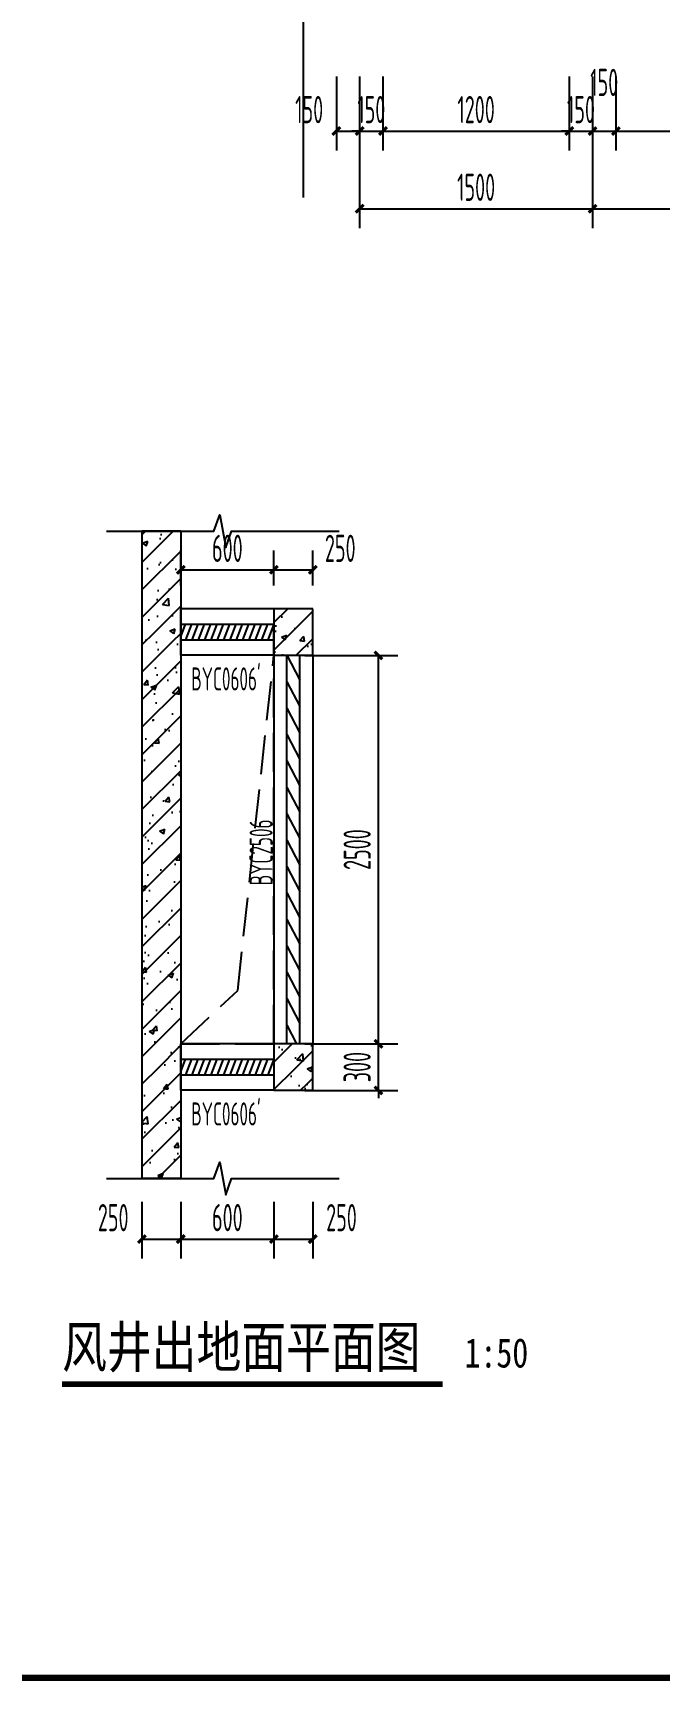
# Model space of a CAD drawing. Extents: x -473190 to 2138458, y -81875 to 2633646.
# Drawn here: x 1351124 to 1355156, y -21995 to -11387 of the extents above; entities that cross this region are included whole.
import ezdxf

# ---------------------------------------------------------------- set-up
doc = ezdxf.new("R2010")
doc.units = 0
doc.header["$LTSCALE"] = 1000
doc.linetypes.add('__DASH', pattern=[0.35, 0.25, -0.1])
for name, color, linetype in [('A$C3E7A1D62$0$PUB_HATCH', 8, 'Continuous'), ('A$C3E7A1D62$0$RF-QT', 30, 'Continuous'), ('DIM_SYMB', 3, 'Continuous'), ('ECA_TK', 7, 'Continuous'), ('PUB_DIM', 3, 'Continuous'), ('PUB_TEXT', 7, 'Continuous'), ('RF-KD', 163, 'Continuous'), ('tk', 7, 'Continuous'), ('WINDOW', 4, 'Continuous'), ('WINDOW_TEXT', 7, 'Continuous')]:
    doc.layers.add(name, color=color, linetype=linetype)
doc.styles.add('_TCH_DIM_T3', font='tssdeng.shx', dxfattribs={"width": 0.564706, "bigfont": '@@@tssdchn.shx'})
doc.styles.add('_TCH_WINDOW', font='tssdeng.shx', dxfattribs={"width": 0.8, "height": 3.5, "bigfont": 'tssdchn.shx'})
doc.styles.add('TYDG_01', font='', dxfattribs={"width": 0.8})
doc.styles.get('TYDG_01').set_extended_font_data('SimSun')
doc.dimstyles.new('_TCH_ARCH&&50', dxfattribs={"dimtxt": 175, "dimasz": 50, "dimexe": 125, "dimexo": 150, "dimgap": 50, "dimtad": 1, "dimdec": 0, "dimzin": 0, "dimdsep": 46, "dimtxsty": '_TCH_DIM_T3', "dimblk": 'ARCHTICK', "dimcen": 0.09, "dimclrt": 7, "dimazin": 2, "dimtfac": 1, "dimtdec": 0, "dimtix": 1, "dimtmove": 2, "dimatfit": 3, "dimfxl": 0, "dimtolj": 1, "dimtzin": 0, "dimarcsym": 0})
pattern_1 = [(45, (-477544.96, -71625.69), (-88.388348, 88.388348), []), (50, (-477544.96, -71625.7), (358.63009, -31.376067), [37.5, -412.5]), (355, (-477544.96, -71625.7), (-69.37567, 376.09607), [30, -330]), (100.4514, (-477515.08, -71628.3), (289.25469, 344.71977), [31.870095, -350.571056]), (46.1842, (-477544.96, -71525.7), (533.62052, -82.75951), [56.25, -618.75]), (96.6356, (-477500.5, -71532.6), (467.33135, 487.05894), [47.80514, -525.8565]), (351.1842, (-477544.96, -71525.7), (467.33097, 487.0593), [45, -495]), (21, (-477494.96, -71550.7), (298.453526, -201.309445), [37.5, -412.5]), (326, (-477494.96, -71550.7), (121.657666, 362.57502), [30, -330]), (71.4514, (-477470.1, -71567.47), (420.111314, 161.26525), [31.870095, -350.571056]), (37.5, (-477544.96, -71625.69), (6.079928, 166.446927), [0, -326, 0, -335, 0, -331.25]), (7.5, (-477544.96, -71625.69), (131.534769, 197.205856), [0, -191, 0, -318.5, 0, -126.25]), (327.5, (-477656.46, -71625.69), (266.911218, -11.277436), [0, -125, 0, -390, 0, -517.5]), (317.5, (-477706.46, -71625.7), (291.593085, 50.05249), [0, -162.5, 0, -259, 0, -367.5])]

# ---------------------------------------------------------------- blocks, each defined once
blk = doc.blocks.new('10B_A1E图框')
at = {"layer": 'ECA_TK', "const_width": 0.8}
blk.add_lwpolyline([(831, 10), (831, 584), (18, 584), (18, 10)], close=True, dxfattribs=at)
blk = doc.blocks.new('_ArchTick')
at = {"color": 0, "linetype": 'ByBlock', "const_width": 0.4}
blk.add_lwpolyline([(-0.5, -0.5), (0.5, 0.5)], dxfattribs=at)
blk = doc.blocks.new('*D2015')
at = {"layer": 'Defpoints', "color": 0, "transparency": 16777216}
for p in [(1352676, -14842), (1352076, -15093), (1352676, -15093)]:
    blk.add_point(p, dxfattribs=at)
at = {"layer": 'PUB_DIM', "color": 0, "lineweight": -2, "transparency": 16777216}
for p, q in [((1352076, -14943), (1352076, -14717)), ((1352676, -14943), (1352676, -14717)), ((1352076, -14842), (1352676, -14842))]:
    blk.add_line(p, q, dxfattribs=at)
at = {"layer": 'PUB_DIM', "color": 0, "lineweight": -2, "transparency": 16777216, "xscale": 50, "yscale": 50, "zscale": 50, "rotation": 180}
blk.add_blockref('_ArchTick', (1352076, -14842), dxfattribs=at)
at = {"layer": 'PUB_DIM', "color": 0, "lineweight": -2, "transparency": 16777216, "xscale": 50, "yscale": 50, "zscale": 50}
blk.add_blockref('_ArchTick', (1352676, -14842), dxfattribs=at)
at = {"layer": 'PUB_DIM', "color": 7, "transparency": 16777216, "insert": (1352376, -14704), "char_height": 175, "attachment_point": 5, "style": '_TCH_DIM_T3'}
blk.add_mtext('\\A1;600', dxfattribs=at)
blk = doc.blocks.new('*D2016')
at = {"layer": 'Defpoints', "color": 0, "transparency": 16777216}
for p in [(1352926, -14842), (1352676, -15093), (1352926, -15093)]:
    blk.add_point(p, dxfattribs=at)
at = {"layer": 'PUB_DIM', "color": 0, "lineweight": -2, "transparency": 16777216}
for p, q in [((1352676, -14943), (1352676, -14717)), ((1352926, -14943), (1352926, -14717)), ((1352676, -14842), (1352926, -14842))]:
    blk.add_line(p, q, dxfattribs=at)
at = {"layer": 'PUB_DIM', "color": 0, "lineweight": -2, "transparency": 16777216, "xscale": 50, "yscale": 50, "zscale": 50, "rotation": 180}
blk.add_blockref('_ArchTick', (1352676, -14842), dxfattribs=at)
at = {"layer": 'PUB_DIM', "color": 0, "lineweight": -2, "transparency": 16777216, "xscale": 50, "yscale": 50, "zscale": 50}
blk.add_blockref('_ArchTick', (1352926, -14842), dxfattribs=at)
at = {"layer": 'PUB_DIM', "color": 7, "transparency": 16777216, "insert": (1353103, -14704), "char_height": 175, "attachment_point": 5, "style": '_TCH_DIM_T3'}
blk.add_mtext('\\A1;250', dxfattribs=at)
blk = doc.blocks.new('*D2017')
at = {"layer": 'Defpoints', "color": 0, "transparency": 16777216}
for p in [(1352726, -17893), (1353349, -17893), (1352726, -18193)]:
    blk.add_point(p, dxfattribs=at)
at = {"layer": 'PUB_DIM', "color": 0, "lineweight": -2, "transparency": 16777216}
for p, q in [((1352876, -17893), (1353474, -17893)), ((1353349, -17893), (1353349, -17843)), ((1353349, -18193), (1353349, -17893)), ((1352876, -18193), (1353474, -18193)), ((1353349, -18193), (1353349, -18243))]:
    blk.add_line(p, q, dxfattribs=at)
at = {"layer": 'PUB_DIM', "color": 0, "lineweight": -2, "transparency": 16777216, "xscale": 50, "yscale": 50, "zscale": 50}
for p, rotation in [((1353349, -17893), 270), ((1353349, -18193), 90)]:
    blk.add_blockref('_ArchTick', p, dxfattribs=dict(at, rotation=rotation))
at = {"layer": 'PUB_DIM', "color": 7, "transparency": 16777216, "insert": (1353212, -18043), "char_height": 175, "attachment_point": 5, "rotation": 90, "style": '_TCH_DIM_T3'}
blk.add_mtext('\\A1;300', dxfattribs=at)
blk = doc.blocks.new('*D2018')
at = {"layer": 'Defpoints', "color": 0, "transparency": 16777216}
for p in [(1352726, -15393), (1353349, -15393), (1352726, -17893)]:
    blk.add_point(p, dxfattribs=at)
at = {"layer": 'PUB_DIM', "color": 0, "lineweight": -2, "transparency": 16777216}
for p, q in [((1352876, -15393), (1353474, -15393)), ((1353349, -17893), (1353349, -15393)), ((1352876, -17893), (1353474, -17893))]:
    blk.add_line(p, q, dxfattribs=at)
at = {"layer": 'PUB_DIM', "color": 0, "lineweight": -2, "transparency": 16777216, "xscale": 50, "yscale": 50, "zscale": 50}
for p, rotation in [((1353349, -15393), 90), ((1353349, -17893), 270)]:
    blk.add_blockref('_ArchTick', p, dxfattribs=dict(at, rotation=rotation))
at = {"layer": 'PUB_DIM', "color": 7, "transparency": 16777216, "insert": (1353212, -16643), "char_height": 175, "attachment_point": 5, "rotation": 90, "style": '_TCH_DIM_T3'}
blk.add_mtext('\\A1;2500', dxfattribs=at)
blk = doc.blocks.new('*D2019')
at = {"layer": 'Defpoints', "color": 0, "transparency": 16777216}
for p in [(1352676, -18761), (1352926, -18761), (1352926, -19150)]:
    blk.add_point(p, dxfattribs=at)
at = {"layer": 'PUB_DIM', "color": 0, "lineweight": -2, "transparency": 16777216}
for p, q in [((1352676, -18911), (1352676, -19275)), ((1352926, -18911), (1352926, -19275)), ((1352676, -19150), (1352926, -19150))]:
    blk.add_line(p, q, dxfattribs=at)
at = {"layer": 'PUB_DIM', "color": 0, "lineweight": -2, "transparency": 16777216, "xscale": 50, "yscale": 50, "zscale": 50, "rotation": 180}
blk.add_blockref('_ArchTick', (1352676, -19150), dxfattribs=at)
at = {"layer": 'PUB_DIM', "color": 0, "lineweight": -2, "transparency": 16777216, "xscale": 50, "yscale": 50, "zscale": 50}
blk.add_blockref('_ArchTick', (1352926, -19150), dxfattribs=at)
at = {"layer": 'PUB_DIM', "color": 7, "transparency": 16777216, "insert": (1353111, -19012), "char_height": 175, "attachment_point": 5, "style": '_TCH_DIM_T3'}
blk.add_mtext('\\A1;250', dxfattribs=at)
blk = doc.blocks.new('*D2020')
at = {"layer": 'Defpoints', "color": 0, "transparency": 16777216}
for p in [(1352076, -18761), (1352676, -18761), (1352676, -19150)]:
    blk.add_point(p, dxfattribs=at)
at = {"layer": 'PUB_DIM', "color": 0, "lineweight": -2, "transparency": 16777216}
for p, q in [((1352076, -18911), (1352076, -19275)), ((1352676, -18911), (1352676, -19275)), ((1352076, -19150), (1352676, -19150))]:
    blk.add_line(p, q, dxfattribs=at)
at = {"layer": 'PUB_DIM', "color": 0, "lineweight": -2, "transparency": 16777216, "xscale": 50, "yscale": 50, "zscale": 50, "rotation": 180}
blk.add_blockref('_ArchTick', (1352076, -19150), dxfattribs=at)
at = {"layer": 'PUB_DIM', "color": 0, "lineweight": -2, "transparency": 16777216, "xscale": 50, "yscale": 50, "zscale": 50}
blk.add_blockref('_ArchTick', (1352676, -19150), dxfattribs=at)
at = {"layer": 'PUB_DIM', "color": 7, "transparency": 16777216, "insert": (1352376, -19012), "char_height": 175, "attachment_point": 5, "style": '_TCH_DIM_T3'}
blk.add_mtext('\\A1;600', dxfattribs=at)
blk = doc.blocks.new('*D2021')
at = {"layer": 'Defpoints', "color": 0, "transparency": 16777216}
for p in [(1351826, -18761), (1352076, -18761), (1352076, -19150)]:
    blk.add_point(p, dxfattribs=at)
at = {"layer": 'PUB_DIM', "color": 0, "lineweight": -2, "transparency": 16777216}
for p, q in [((1351826, -18911), (1351826, -19275)), ((1352076, -18911), (1352076, -19275)), ((1351826, -19150), (1352076, -19150))]:
    blk.add_line(p, q, dxfattribs=at)
at = {"layer": 'PUB_DIM', "color": 0, "lineweight": -2, "transparency": 16777216, "xscale": 50, "yscale": 50, "zscale": 50, "rotation": 180}
blk.add_blockref('_ArchTick', (1351826, -19150), dxfattribs=at)
at = {"layer": 'PUB_DIM', "color": 0, "lineweight": -2, "transparency": 16777216, "xscale": 50, "yscale": 50, "zscale": 50}
blk.add_blockref('_ArchTick', (1352076, -19150), dxfattribs=at)
at = {"layer": 'PUB_DIM', "color": 7, "transparency": 16777216, "insert": (1351641, -19012), "char_height": 175, "attachment_point": 5, "style": '_TCH_DIM_T3'}
blk.add_mtext('\\A1;250', dxfattribs=at)
blk = doc.blocks.new('*D2111')
at = {"layer": 'Defpoints', "color": 0, "transparency": 16777216}
for p in [(1353078, -11518), (1353228, -11518), (1353228, -12018)]:
    blk.add_point(p, dxfattribs=at)
at = {"layer": 'PUB_DIM', "color": 0, "lineweight": -2, "transparency": 16777216}
for p, q in [((1353078, -11668), (1353078, -12143)), ((1353228, -11668), (1353228, -12143)), ((1353078, -12018), (1353228, -12018))]:
    blk.add_line(p, q, dxfattribs=at)
at = {"layer": 'PUB_DIM', "color": 0, "lineweight": -2, "transparency": 16777216, "xscale": 50, "yscale": 50, "zscale": 50, "rotation": 180}
blk.add_blockref('_ArchTick', (1353078, -12018), dxfattribs=at)
at = {"layer": 'PUB_DIM', "color": 0, "lineweight": -2, "transparency": 16777216, "xscale": 50, "yscale": 50, "zscale": 50}
blk.add_blockref('_ArchTick', (1353228, -12018), dxfattribs=at)
at = {"layer": 'PUB_DIM', "color": 7, "transparency": 16777216, "insert": (1352903, -11880), "char_height": 175, "attachment_point": 5, "style": '_TCH_DIM_T3'}
blk.add_mtext('\\A1;150', dxfattribs=at)
blk = doc.blocks.new('*D2112')
at = {"layer": 'Defpoints', "color": 0, "transparency": 16777216}
for p in [(1353228, -11518), (1353378, -11518), (1353378, -12018)]:
    blk.add_point(p, dxfattribs=at)
at = {"layer": 'PUB_DIM', "color": 0, "lineweight": -2, "transparency": 16777216}
for p, q in [((1353228, -11668), (1353228, -12143)), ((1353378, -11668), (1353378, -12143)), ((1353228, -12018), (1353178, -12018)), ((1353228, -12018), (1353378, -12018)), ((1353378, -12018), (1353428, -12018))]:
    blk.add_line(p, q, dxfattribs=at)
at = {"layer": 'PUB_DIM', "color": 0, "lineweight": -2, "transparency": 16777216, "xscale": 50, "yscale": 50, "zscale": 50}
blk.add_blockref('_ArchTick', (1353228, -12018), dxfattribs=at)
at = {"layer": 'PUB_DIM', "color": 0, "lineweight": -2, "transparency": 16777216, "xscale": 50, "yscale": 50, "zscale": 50, "rotation": 180}
blk.add_blockref('_ArchTick', (1353378, -12018), dxfattribs=at)
at = {"layer": 'PUB_DIM', "color": 7, "transparency": 16777216, "insert": (1353303, -11880), "char_height": 175, "attachment_point": 5, "style": '_TCH_DIM_T3'}
blk.add_mtext('\\A1;150', dxfattribs=at)
blk = doc.blocks.new('*D2113')
at = {"layer": 'Defpoints', "color": 0, "transparency": 16777216}
for p in [(1353378, -11518), (1354578, -11518), (1354578, -12018)]:
    blk.add_point(p, dxfattribs=at)
at = {"layer": 'PUB_DIM', "color": 0, "lineweight": -2, "transparency": 16777216}
for p, q in [((1353378, -11668), (1353378, -12143)), ((1354578, -11668), (1354578, -12143)), ((1353378, -12018), (1354578, -12018))]:
    blk.add_line(p, q, dxfattribs=at)
at = {"layer": 'PUB_DIM', "color": 0, "lineweight": -2, "transparency": 16777216, "xscale": 50, "yscale": 50, "zscale": 50, "rotation": 180}
blk.add_blockref('_ArchTick', (1353378, -12018), dxfattribs=at)
at = {"layer": 'PUB_DIM', "color": 0, "lineweight": -2, "transparency": 16777216, "xscale": 50, "yscale": 50, "zscale": 50}
blk.add_blockref('_ArchTick', (1354578, -12018), dxfattribs=at)
at = {"layer": 'PUB_DIM', "color": 7, "transparency": 16777216, "insert": (1353978, -11880), "char_height": 175, "attachment_point": 5, "style": '_TCH_DIM_T3'}
blk.add_mtext('\\A1;1200', dxfattribs=at)
blk = doc.blocks.new('*D2114')
at = {"layer": 'Defpoints', "color": 0, "transparency": 16777216}
for p in [(1354578, -11518), (1354728, -11518), (1354728, -12018)]:
    blk.add_point(p, dxfattribs=at)
at = {"layer": 'PUB_DIM', "color": 0, "lineweight": -2, "transparency": 16777216}
for p, q in [((1354578, -11668), (1354578, -12143)), ((1354728, -11668), (1354728, -12143)), ((1354578, -12018), (1354528, -12018)), ((1354578, -12018), (1354728, -12018)), ((1354728, -12018), (1354778, -12018))]:
    blk.add_line(p, q, dxfattribs=at)
at = {"layer": 'PUB_DIM', "color": 0, "lineweight": -2, "transparency": 16777216, "xscale": 50, "yscale": 50, "zscale": 50}
blk.add_blockref('_ArchTick', (1354578, -12018), dxfattribs=at)
at = {"layer": 'PUB_DIM', "color": 0, "lineweight": -2, "transparency": 16777216, "xscale": 50, "yscale": 50, "zscale": 50, "rotation": 180}
blk.add_blockref('_ArchTick', (1354728, -12018), dxfattribs=at)
at = {"layer": 'PUB_DIM', "color": 7, "transparency": 16777216, "insert": (1354653, -11880), "char_height": 175, "attachment_point": 5, "style": '_TCH_DIM_T3'}
blk.add_mtext('\\A1;150', dxfattribs=at)
blk = doc.blocks.new('*D2115')
at = {"layer": 'Defpoints', "color": 0, "transparency": 16777216}
for p in [(1354728, -11518), (1354878, -11518), (1354878, -12018)]:
    blk.add_point(p, dxfattribs=at)
at = {"layer": 'PUB_DIM', "color": 0, "lineweight": -2, "transparency": 16777216}
for p, q in [((1354728, -11668), (1354728, -12143)), ((1354878, -11668), (1354878, -12143)), ((1354728, -12018), (1354878, -12018))]:
    blk.add_line(p, q, dxfattribs=at)
at = {"layer": 'PUB_DIM', "color": 0, "lineweight": -2, "transparency": 16777216, "xscale": 50, "yscale": 50, "zscale": 50, "rotation": 180}
blk.add_blockref('_ArchTick', (1354728, -12018), dxfattribs=at)
at = {"layer": 'PUB_DIM', "color": 0, "lineweight": -2, "transparency": 16777216, "xscale": 50, "yscale": 50, "zscale": 50}
blk.add_blockref('_ArchTick', (1354878, -12018), dxfattribs=at)
at = {"layer": 'PUB_DIM', "color": 7, "transparency": 16777216, "insert": (1354803, -11705), "char_height": 175, "attachment_point": 5, "style": '_TCH_DIM_T3'}
blk.add_mtext('\\A1;150', dxfattribs=at)
blk = doc.blocks.new('*D2116')
at = {"layer": 'Defpoints', "color": 0, "transparency": 16777216}
for p in [(1354878, -11518), (1357078, -11518), (1357078, -12018)]:
    blk.add_point(p, dxfattribs=at)
at = {"layer": 'PUB_DIM', "color": 0, "lineweight": -2, "transparency": 16777216}
for p, q in [((1354878, -11668), (1354878, -12143)), ((1357078, -11668), (1357078, -12143)), ((1354878, -12018), (1357078, -12018))]:
    blk.add_line(p, q, dxfattribs=at)
at = {"layer": 'PUB_DIM', "color": 0, "lineweight": -2, "transparency": 16777216, "xscale": 50, "yscale": 50, "zscale": 50, "rotation": 180}
blk.add_blockref('_ArchTick', (1354878, -12018), dxfattribs=at)
at = {"layer": 'PUB_DIM', "color": 0, "lineweight": -2, "transparency": 16777216, "xscale": 50, "yscale": 50, "zscale": 50}
blk.add_blockref('_ArchTick', (1357078, -12018), dxfattribs=at)
at = {"layer": 'PUB_DIM', "color": 7, "transparency": 16777216, "insert": (1355978, -11880), "char_height": 175, "attachment_point": 5, "style": '_TCH_DIM_T3'}
blk.add_mtext('\\A1;2200', dxfattribs=at)
blk = doc.blocks.new('*D2190')
at = {"layer": 'Defpoints', "color": 0, "transparency": 16777216}
for p in [(1353228, -11518), (1354728, -11518), (1354728, -12518)]:
    blk.add_point(p, dxfattribs=at)
at = {"layer": 'PUB_DIM', "color": 0, "lineweight": -2, "transparency": 16777216}
for p, q in [((1353228, -11668), (1353228, -12643)), ((1354728, -11668), (1354728, -12643)), ((1353228, -12518), (1354728, -12518))]:
    blk.add_line(p, q, dxfattribs=at)
at = {"layer": 'PUB_DIM', "color": 0, "lineweight": -2, "transparency": 16777216, "xscale": 50, "yscale": 50, "zscale": 50, "rotation": 180}
blk.add_blockref('_ArchTick', (1353228, -12518), dxfattribs=at)
at = {"layer": 'PUB_DIM', "color": 0, "lineweight": -2, "transparency": 16777216, "xscale": 50, "yscale": 50, "zscale": 50}
blk.add_blockref('_ArchTick', (1354728, -12518), dxfattribs=at)
at = {"layer": 'PUB_DIM', "color": 7, "transparency": 16777216, "insert": (1353978, -12380), "char_height": 175, "attachment_point": 5, "style": '_TCH_DIM_T3'}
blk.add_mtext('\\A1;1500', dxfattribs=at)
blk = doc.blocks.new('*D2191')
at = {"layer": 'Defpoints', "color": 0, "transparency": 16777216}
for p in [(1354728, -11518), (1357228, -11518), (1357228, -12518)]:
    blk.add_point(p, dxfattribs=at)
at = {"layer": 'PUB_DIM', "color": 0, "lineweight": -2, "transparency": 16777216}
for p, q in [((1354728, -11668), (1354728, -12643)), ((1357228, -11668), (1357228, -12643)), ((1354728, -12518), (1357228, -12518))]:
    blk.add_line(p, q, dxfattribs=at)
at = {"layer": 'PUB_DIM', "color": 0, "lineweight": -2, "transparency": 16777216, "xscale": 50, "yscale": 50, "zscale": 50, "rotation": 180}
blk.add_blockref('_ArchTick', (1354728, -12518), dxfattribs=at)
at = {"layer": 'PUB_DIM', "color": 0, "lineweight": -2, "transparency": 16777216, "xscale": 50, "yscale": 50, "zscale": 50}
blk.add_blockref('_ArchTick', (1357228, -12518), dxfattribs=at)
at = {"layer": 'PUB_DIM', "color": 7, "transparency": 16777216, "insert": (1355978, -12380), "char_height": 175, "attachment_point": 5, "style": '_TCH_DIM_T3'}
blk.add_mtext('\\A1;2500', dxfattribs=at)
blk = doc.blocks.new('$WINLIB2D$00000039')
at = {"color": 0}
for points in [[(-0.5, 0.5), (-0.5, -0.5)], [(0.5, 0.5), (-0.5, 0.5)], [(0.5, -0.5), (0.5, 0.5)], [(-0.5, 0.1667), (0.5, 0.1667)], [(-0.3839, -0.1667), (-0.448, 0.1667)], [(-0.3159, -0.1667), (-0.38, 0.1667)], [(-0.2479, -0.1667), (-0.312, 0.1667)], [(-0.1799, -0.1667), (-0.244, 0.1667)], [(-0.1119, -0.1667), (-0.176, 0.1667)], [(-0.0439, -0.1667), (-0.108, 0.1667)], [(0.0241, -0.1667), (-0.04, 0.1667)], [(0.0921, -0.1667), (0.028, 0.1667)], [(0.16, -0.1667), (0.0959, 0.1667)], [(0.228, -0.1667), (0.1639, 0.1667)], [(0.296, -0.1667), (0.2319, 0.1667)], [(0.364, -0.1667), (0.2999, 0.1667)], [(0.432, -0.1667), (0.3679, 0.1667)], [(0.5, -0.1667), (0.4359, 0.1667)], [(-0.4519, -0.1667), (-0.5, 0.0836)], [(-0.5, -0.1667), (0.5, -0.1667)], [(0.5, -0.5), (-0.5, -0.5)]]:
    blk.add_lwpolyline(points, dxfattribs=at)

msp = doc.modelspace()

# ---------------------------------------------------------------- hatches: boundary and pattern name
at = {"layer": 'A$C3E7A1D62$0$PUB_HATCH'}
h = msp.add_hatch(dxfattribs=at)
h.set_pattern_fill('钢筋混凝土', color=256, scale=50, style=0)
h.set_pattern_definition(pattern_1)
h.paths.add_polyline_path([(1351825.8, -14594.1), (1351825.8, -15242.5), (1351992.5, -15242.5), (1352075.8, -15092.5), (1352075.8, -14594.1)])
h = msp.add_hatch(dxfattribs=at)
h.set_pattern_fill('钢筋混凝土', color=256, scale=50, style=0)
h.set_pattern_definition(pattern_1)
h.paths.add_polyline_path([(1352075.8, -15392.5), (1352075.8, -15092.5), (1351992.5, -15242.5)])
h = msp.add_hatch(dxfattribs=at)
h.set_pattern_fill('钢筋混凝土', color=256, scale=50, style=0)
h.set_pattern_definition(pattern_1)
h.paths.add_polyline_path([(1352925.8, -15092.5), (1352675.8, -15092.5), (1352675.8, -15392.5)])
h = msp.add_hatch(dxfattribs=at)
h.set_pattern_fill('钢筋混凝土', color=256, scale=50, style=0)
h.set_pattern_definition(pattern_1)
h.paths.add_polyline_path([(1352675.8, -15392.5), (1352925.8, -15392.5), (1352925.8, -15092.5)])
h = msp.add_hatch(dxfattribs=at)
h.set_pattern_fill('钢筋混凝土', color=256, scale=50, style=0)
h.set_pattern_definition(pattern_1)
h.paths.add_polyline_path([(1351992.5, -15242.5), (1351825.8, -15242.5), (1351825.8, -18042.5), (1351992.5, -18042.5), (1352075.8, -17892.5), (1352075.8, -15392.5)])
h = msp.add_hatch(dxfattribs=at)
h.set_pattern_fill('钢筋混凝土', color=256, scale=50, style=0)
h.set_pattern_definition(pattern_1)
h.paths.add_polyline_path([(1352075.8, -18192.5), (1352075.8, -17892.5), (1351992.5, -18042.5)])
h = msp.add_hatch(dxfattribs=at)
h.set_pattern_fill('钢筋混凝土', color=256, scale=50, style=0)
h.set_pattern_definition(pattern_1)
h.paths.add_polyline_path([(1352675.8, -17892.5), (1352675.8, -18192.5), (1352925.8, -18192.5)])
h = msp.add_hatch(dxfattribs=at)
h.set_pattern_fill('钢筋混凝土', color=256, scale=50, style=0)
h.set_pattern_definition(pattern_1)
h.paths.add_polyline_path([(1352925.8, -18192.5), (1352925.8, -17892.5), (1352675.8, -17892.5)])
h = msp.add_hatch(dxfattribs=at)
h.set_pattern_fill('钢筋混凝土', color=256, scale=50, style=0)
h.set_pattern_definition(pattern_1)
h.paths.add_polyline_path([(1351992.5, -18042.5), (1351825.8, -18042.5), (1351825.8, -18760.6), (1352075.8, -18760.6), (1352075.8, -18192.5)])

# ---------------------------------------------------------------- linework, layer by layer
at = {"layer": 'A$C3E7A1D62$0$RF-QT'}
for p, q in [((1351825.8, -14594.1), (1351825.8, -15242.5)), ((1352075.8, -14594.1), (1351825.8, -14594.1)), ((1352075.8, -14594.1), (1352075.8, -15092.5)), ((1352075.8, -15092.5), (1352075.8, -15392.5)), ((1352925.8, -15092.5), (1352675.8, -15092.5)), ((1352675.8, -15092.5), (1352675.8, -15392.5)), ((1352925.8, -15392.5), (1352925.8, -15092.5)), ((1351825.8, -15242.5), (1351825.8, -18042.5)), ((1352075.8, -15392.5), (1352075.8, -17892.5)), ((1352675.8, -15392.5), (1352925.8, -15392.5)), ((1352075.8, -17892.5), (1352075.8, -18192.5)), ((1352675.8, -17892.5), (1352675.8, -18192.5)), ((1352925.8, -17892.5), (1352675.8, -17892.5)), ((1352925.8, -18192.5), (1352925.8, -17892.5)), ((1351825.8, -18042.5), (1351825.8, -18760.6)), ((1352075.8, -18192.5), (1352075.8, -18760.6)), ((1352675.8, -18192.5), (1352925.8, -18192.5)), ((1352075.8, -18760.6), (1351825.8, -18760.6))]:
    msp.add_line(p, q, dxfattribs=at)
at = {"layer": 'DIM_SYMB'}
for points in [[(1352864.2, 4359.5), (1352864.2, -3986.9), (1352969.2, -4025.1), (1352759.2, -4062.2), (1352864.2, -4099.4), (1352864.2, -12445.8)], [(1351596.8, -14594.1), (1352290, -14594.1), (1352328.2, -14489.1), (1352365.3, -14699.1), (1352402.5, -14594.1), (1353095.7, -14594.1)], [(1351596.8, -18760.6), (1352290, -18760.6), (1352328.2, -18655.6), (1352365.3, -18865.6), (1352402.5, -18760.6), (1353095.7, -18760.6)]]:
    msp.add_lwpolyline(points, dxfattribs=at)
at = {"layer": 'DIM_SYMB', "const_width": 35}
msp.add_lwpolyline([(1351312.2, -20083.6), (1353762.8, -20083.6)], dxfattribs=at)
at = {"layer": 'RF-KD', "linetype": '__DASH'}
for points in [[(1352675.8, -15392.5), (1352075.8, -15392.5), (1352075.8, -17892.5), (1352675.8, -17892.5), (1352675.8, -15192.5)], [(1352075.8, -17892.5), (1352442.5, -17549.1), (1352675.8, -15392.5)]]:
    msp.add_lwpolyline(points, dxfattribs=at)

# ---------------------------------------------------------------- block references
at = {"layer": 'tk', "xscale": 50, "yscale": 50, "zscale": 50}
msp.add_blockref('10B_A1E图框', (1348313.1, -22474.7), dxfattribs=at)
at = {"layer": 'WINDOW'}
ref = msp.add_blockref('$WINLIB2D$00000039', (1352375.8, -15242.5), dxfattribs=dict(at, xscale=-600, yscale=300, zscale=-600, rotation=179.9999999969169))
ref.add_attrib('A', "BYC0606'", (1352143.2, -15618.9), dxfattribs={"layer": 'WINDOW_TEXT', "height": 148.75, "rotation": 360, "style": '_TCH_WINDOW', "width": 0.564706})
ref = msp.add_blockref('$WINLIB2D$00000039', (1352800.8, -16642.5), dxfattribs=dict(at, xscale=-2500.000000002328, yscale=250, zscale=-2500.000000002328, rotation=270.0000000023869))
ref.add_attrib('A', 'BYC2506', (1352667.7, -16873.1), dxfattribs={"layer": 'WINDOW_TEXT', "height": 148.75, "rotation": 90, "style": '_TCH_WINDOW', "width": 0.564706})
ref = msp.add_blockref('$WINLIB2D$00000039', (1352375.8, -18042.5), dxfattribs=dict(at, xscale=-600, yscale=300, zscale=-600, rotation=179.9999999969169))
ref.add_attrib('A', "BYC0606'", (1352143.2, -18418.9), dxfattribs={"layer": 'WINDOW_TEXT', "height": 148.75, "rotation": 360, "style": '_TCH_WINDOW', "width": 0.564706})

# ---------------------------------------------------------------- texts
at = {"layer": 'PUB_TEXT', "style": 'TYDG_01', "width": 0.8}
for s, height, p in [('风井出地面平面图', 264.35, (1351312.2, -19976.7)), ('1:50', 188.82, (1353902.8, -19976.7))]:
    msp.add_text(s, height=height, dxfattribs=at).set_placement(p)

# ---------------------------------------------------------------- dimensions: what is measured, and where the dimension line sits
at = {"layer": 'PUB_DIM'}
for base, p1, p2, angle, picture, middle in [((1353227.6, -12017.7), (1353077.6, -11517.7), (1353227.6, -11517.7), 0, '*D2111', (1352902.6, -11880.2)), ((1354877.6, -12017.7), (1354727.6, -11517.7), (1354877.6, -11517.7), 0, '*D2115', (1354802.6, -11705.2)), ((1352925.8, -14841.6), (1352675.8, -15092.5), (1352925.8, -15092.5), 360, '*D2016', (1353103, -14704.1)), ((1352075.8, -19149.8), (1351825.8, -18760.6), (1352075.8, -18760.6), 0, '*D2021', (1351640.8, -19012.3)), ((1352925.8, -19149.8), (1352675.8, -18760.6), (1352925.8, -18760.6), 0, '*D2019', (1353110.8, -19012.3))]:
    dim = msp.add_linear_dim(base=base, p1=p1, p2=p2, angle=angle, dimstyle='_TCH_ARCH&&50', dxfattribs=at)
    dim.commit()
    dim.dimension.update_dxf_attribs({"geometry": picture, "text_midpoint": middle, "dimtype": 129})
for p1, p2, distance, picture, middle in [((1353227.6, -11517.7), (1353377.6, -11517.7), -500, '*D2112', (1353302.6, -11880.2)), ((1353227.6, -11517.7), (1354727.6, -11517.7), -1000, '*D2190', (1353977.6, -12380.2)), ((1353377.6, -11517.7), (1354577.6, -11517.7), -500, '*D2113', (1353977.6, -11880.2)), ((1354577.6, -11517.7), (1354727.6, -11517.7), -500, '*D2114', (1354652.6, -11880.2)), ((1354727.6, -11517.7), (1357227.6, -11517.7), -1000, '*D2191', (1355977.6, -12380.2)), ((1354877.6, -11517.7), (1357077.6, -11517.7), -500, '*D2116', (1355977.6, -11880.2)), ((1352075.8, -15092.5), (1352675.8, -15092.5), 250.9, '*D2015', (1352375.8, -14704.1)), ((1352725.8, -17892.5), (1352725.8, -15392.5), -623.6, '*D2018', (1353211.9, -16642.5)), ((1352725.8, -18192.5), (1352725.8, -17892.5), -623.6, '*D2017', (1353211.9, -18042.5)), ((1352075.8, -18760.6), (1352675.8, -18760.6), -389.2, '*D2020', (1352375.8, -19012.3))]:
    dim = msp.add_aligned_dim(p1=p1, p2=p2, distance=distance, dimstyle='_TCH_ARCH&&50', dxfattribs=at)
    dim.commit()
    dim.dimension.update_dxf_attribs({"geometry": picture, "text_midpoint": middle})

doc.saveas('drawing.dxf')
